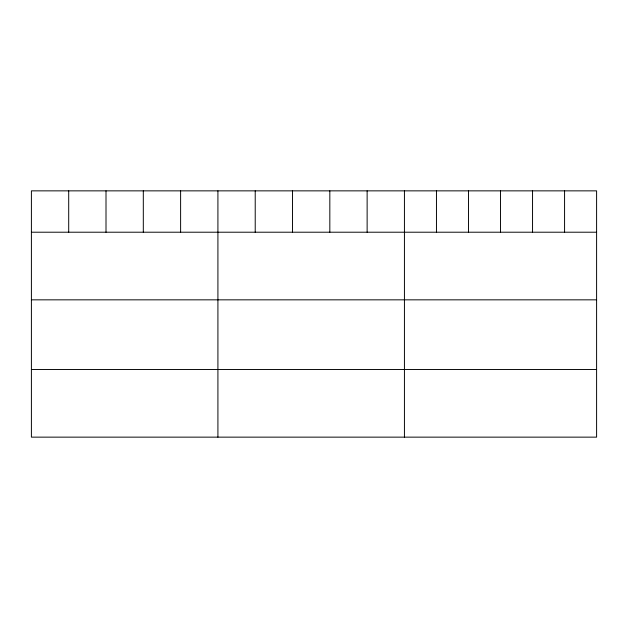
<?xml version="1.0" encoding="UTF-8"?>
<svg xmlns="http://www.w3.org/2000/svg" width="628" height="628" viewBox="0 0 628 628"><rect width="100%" height="100%" fill="white"/><g stroke="black" fill="none" stroke-linecap="round" stroke-linejoin="round"><path stroke-width="0.94" d="M596.6 232.211L596.6 437.143L31.4 437.143L31.4 190.857L596.6 190.857L596.6 232.211L31.4 232.211M31.4 299.839L596.6 299.839M31.4 369.515L596.6 369.515M564.572 190.857L564.572 232.211M532.544 190.857L532.544 232.211M500.516 190.857L500.516 232.211M468.488 190.857L468.488 232.211M436.46 190.857L436.46 232.211M404.432 190.857L404.432 437.143M367.129 190.857L367.129 232.211M329.826 190.857L329.826 232.211M292.522 190.857L292.522 232.211M255.219 190.857L255.219 232.211M217.916 190.857L217.916 437.143M180.613 190.857L180.613 232.211M143.31 190.857L143.31 232.211M106.006 190.857L106.006 232.211M68.703 190.857L68.703 232.211"/></g></svg>
